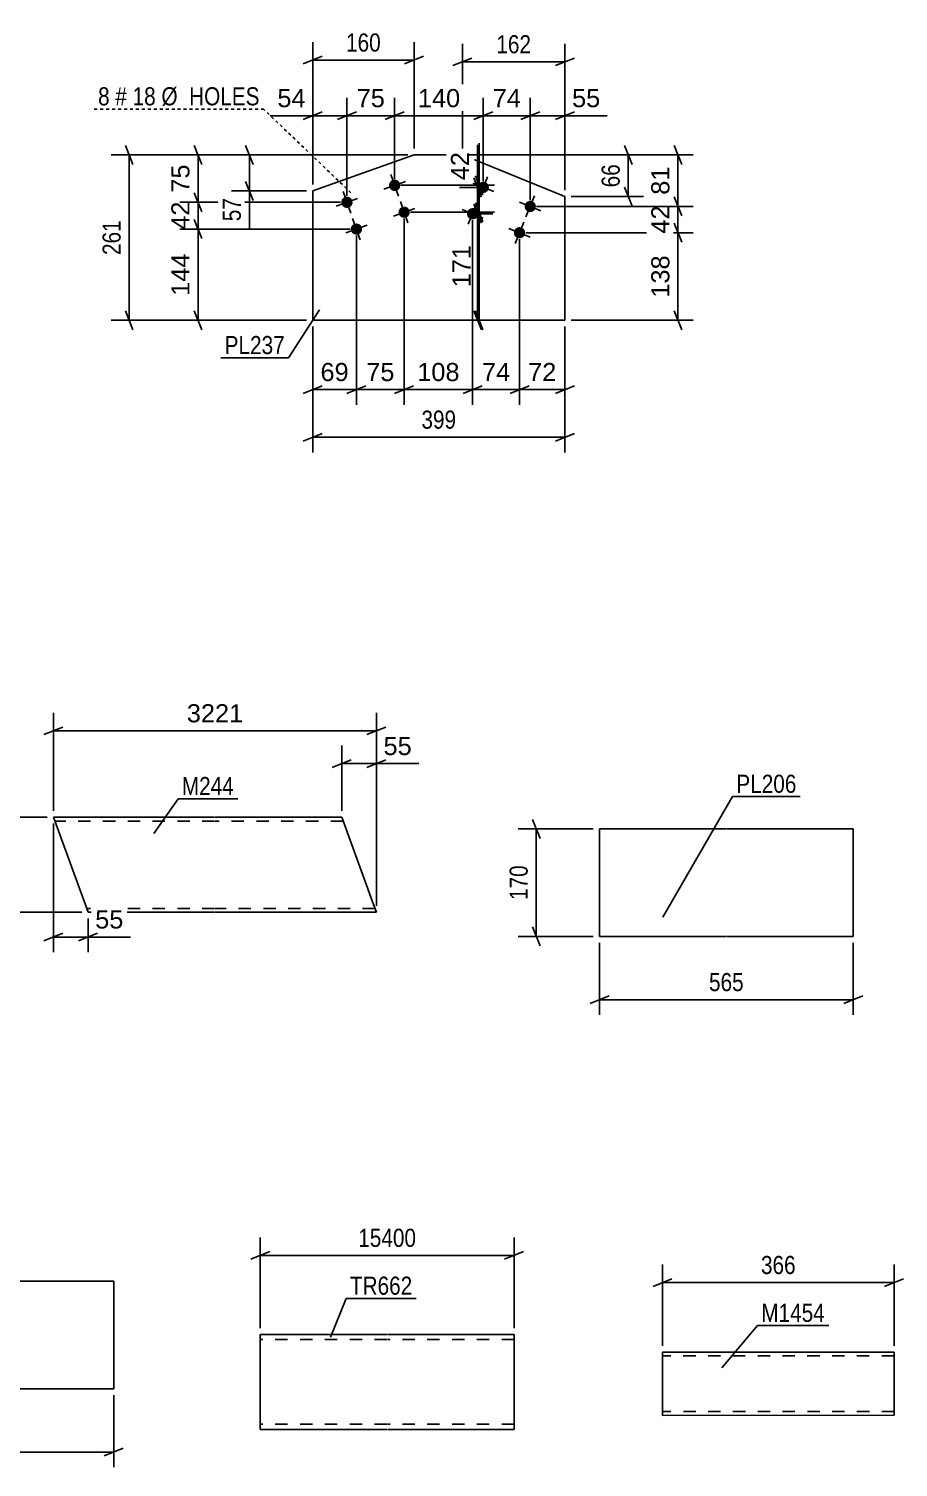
# Model space of a CAD drawing. Header units: millimetres. Extents: x 0 to 841, y -266 to 594.
# Drawn here: x 337.2 to 474.6, y -266 to -38.6 of the extents above; entities that cross this region are included whole.
import ezdxf

# ---------------------------------------------------------------- set-up
doc = ezdxf.new("R2010")
doc.units = ezdxf.units.MM
doc.linetypes.add('DXK_LINE_DOT2', pattern=[3.9198, 1.9599, -1.9599])
doc.linetypes.add('DXK_LINE_DOT4', pattern=[0.9408, 0.4704, -0.4704])
doc.styles.add('Arial', font='arial.ttf', dxfattribs={"height": 0.2})
doc.styles.add('Arial Narrow', font='ARIALN.TTF', dxfattribs={"height": 0.2})

# ---------------------------------------------------------------- blocks, each defined once
blk = doc.blocks.new('Part-317311845-1221 - 1203')
at = {"color": 2, "linetype": 'Continuous'}
for p, q in [((366.57, -163.26), (341.11, -163.26)), ((341.11, -163.26), (346.57, -178.26)), ((386.67, -163.26), (366.67, -163.26)), ((391.7, -177.06), (386.67, -163.26)), ((392.13, -178.26), (391.7, -177.06)), ((366.57, -178.26), (346.57, -178.26)), ((392.13, -178.26), (366.67, -178.26))]:
    blk.add_line(p, q, dxfattribs=at)
at = {"color": 7, "linetype": 'DXK_LINE_DOT2'}
for p, q in [((366.57, -163.86), (341.33, -163.86)), ((386.89, -163.86), (366.67, -163.86)), ((366.57, -177.66), (346.35, -177.66)), ((391.91, -177.66), (366.67, -177.66)), ((392.1, -178.17), (392, -177.91)), ((392.13, -178.26), (392.1, -178.17))]:
    blk.add_line(p, q, dxfattribs=at)
blk = doc.blocks.new('Part-317311845-3492 - 3486')
at = {"color": 2, "linetype": 'Continuous'}
for p, q in [((311, -236.58), (311, -253.58)), ((350.64, -236.58), (311, -236.58)), ((350.64, -253.58), (350.64, -236.58)), ((311, -253.58), (350.64, -253.58))]:
    blk.add_line(p, q, dxfattribs=at)
blk = doc.blocks.new('Part-317311845-3353 - 3337')
at = {"color": 2, "linetype": 'Continuous'}
for p, q in [((473.94, -247.78), (437.34, -247.8)), ((437.34, -247.8), (437.34, -257.8)), ((473.95, -257.78), (473.94, -247.78)), ((473.95, -257.78), (437.34, -257.8))]:
    blk.add_line(p, q, dxfattribs=at)
at = {"color": 7, "linetype": 'DXK_LINE_DOT2'}
for p, q in [((473.94, -248.38), (437.34, -248.4)), ((473.94, -248.43), (473.94, -248.38)), ((473.94, -248.38), (473.94, -248.43)), ((473.94, -248.53), (473.94, -248.43)), ((473.94, -248.43), (473.94, -248.53)), ((437.34, -257.2), (437.34, -257.15)), ((473.95, -257.18), (437.34, -257.2))]:
    blk.add_line(p, q, dxfattribs=at)
blk = doc.blocks.new('Part-317311845-3100 - 3074')
at = {"color": 2, "linetype": 'Continuous'}
for p, q in [((373.79, -258.4), (373.79, -245)), ((373.79, -245), (393.79, -245)), ((393.89, -245), (413.89, -245)), ((413.89, -260), (413.89, -245)), ((373.79, -258.4), (373.79, -260)), ((373.79, -260), (393.79, -260)), ((393.89, -260), (413.89, -260))]:
    blk.add_line(p, q, dxfattribs=at)
at = {"color": 7, "linetype": 'DXK_LINE_DOT2'}
for p, q in [((393.79, -245.8), (373.79, -245.8)), ((413.89, -245.8), (393.89, -245.8)), ((373.79, -259.88), (373.79, -258.4)), ((373.79, -259.2), (373.79, -259.14)), ((413.89, -259.2), (413.89, -259.14)), ((393.79, -259.2), (373.79, -259.2)), ((413.89, -259.2), (393.89, -259.2))]:
    blk.add_line(p, q, dxfattribs=at)
blk = doc.blocks.new('Bolt-317311845-2822 - 2811')
at = {"linetype": 'Continuous'}
for points in [[(409.86, -64.04, -1), (408.2, -63.36, -1)], [(417.27, -67.05, -1), (415.61, -66.38, -1)], [(408.17, -68.21, -1), (406.5, -67.53, -1)], [(415.58, -71.22, -1), (413.91, -70.54, -1)]]:
    blk.add_hatch(color=1, dxfattribs=at).paths.add_polyline_path(points)
at = {"color": 1, "linetype": 'Continuous'}
for p, q in [((407.36, -63.02), (410.7, -64.38)), ((409.71, -62.03), (408.35, -65.37)), ((417.12, -65.05), (415.76, -68.38)), ((405.67, -67.19), (409, -68.55)), ((408.01, -66.2), (406.66, -69.54)), ((414.77, -66.04), (418.11, -67.39)), ((413.08, -70.21), (416.41, -71.56)), ((415.42, -69.22), (414.07, -72.55))]:
    blk.add_line(p, q, dxfattribs=at)
blk = doc.blocks.new('Part-317311845-2817 - 2811')
at = {"color": 2, "linetype": 'Continuous'}
for p, q in [((398.09, -58.58), (382.07, -64.27)), ((405.73, -58.58), (398.09, -58.58)), ((421.93, -65.17), (405.73, -58.58)), ((382.07, -84.71), (382.07, -64.27)), ((421.93, -84.71), (421.93, -65.17)), ((382.07, -84.71), (421.93, -84.71))]:
    blk.add_line(p, q, dxfattribs=at)
at = {"color": 7, "linetype": 'DXK_LINE_DOT2'}
blk.add_line((398.09, -58.58), (405.73, -58.58), dxfattribs=at)
blk = doc.blocks.new('Bolt-317311845-2827 - 2811')
at = {"linetype": 'Continuous'}
for points in [[(395.87, -63.08, -1), (394.17, -63.69, -1)], [(388.33, -65.76, -1), (386.63, -66.36, -1)], [(397.37, -67.33, -1), (395.67, -67.93, -1)], [(389.83, -70, -1), (388.13, -70.6, -1)]]:
    blk.add_hatch(color=1, dxfattribs=at).paths.add_polyline_path(points)
at = {"color": 1, "linetype": 'Continuous'}
for p, q in [((393.32, -63.99), (396.71, -62.78)), ((394.42, -61.69), (395.62, -65.08)), ((385.78, -66.66), (389.17, -65.46)), ((386.88, -64.36), (388.08, -67.76)), ((395.92, -65.93), (397.12, -69.32)), ((394.83, -68.23), (398.22, -67.02)), ((387.29, -70.9), (390.68, -69.7)), ((388.38, -68.6), (389.58, -72))]:
    blk.add_line(p, q, dxfattribs=at)
blk = doc.blocks.new('Part-317311845-2069 - 2053')
at = {"color": 2, "linetype": 'Continuous'}
for p, q in [((427.39, -182.09), (427.39, -165.09)), ((427.39, -165.09), (447.39, -165.09)), ((447.49, -165.09), (467.49, -165.09)), ((467.49, -165.09), (467.49, -182.09)), ((447.39, -182.09), (427.39, -182.09)), ((467.49, -182.09), (447.49, -182.09))]:
    blk.add_line(p, q, dxfattribs=at)
blk = doc.blocks.new('StraightDimension-317311845-1271 - 1203')
at = {"color": 7, "linetype": 'Continuous'}
for p, q in [((341.11, -164.26), (341.11, -184.59)), ((346.57, -179.26), (346.57, -184.59)), ((339.61, -182.79), (342.61, -181.59)), ((348.07, -181.59), (345.07, -182.79)), ((341.11, -182.19), (346.57, -182.19))]:
    blk.add_line(p, q, dxfattribs=at)
at = {"color": 0}
blk.add_wipeout([(352.75, -181.44), (352.75, -177.24), (347.1, -177.24), (347.1, -181.44)], dxfattribs=at)
at = {"color": 7, "linetype": 'Continuous'}
blk.add_line((346.57, -182.19), (353.27, -182.19), dxfattribs=at)
blk.add_line((346.57, -182.19), (353.27, -182.19), dxfattribs=at)
at = {"color": 3, "style": 'Arial'}
blk.add_text('55', height=2.865, dxfattribs=at).set_placement((347.7, -180.84))
blk = doc.blocks.new('StraightDimension-317311845-1224 - 1203')
at = {"color": 7, "linetype": 'Continuous'}
for p, q in [((341.11, -162.26), (341.11, -146.75)), ((392.13, -177.26), (392.13, -146.75)), ((342.61, -149), (339.61, -150.2)), ((341.11, -149.6), (392.13, -149.6)), ((390.63, -150.2), (393.63, -149))]:
    blk.add_line(p, q, dxfattribs=at)
at = {"color": 0}
blk.add_wipeout([(371.67, -148.85), (371.67, -144.65), (361.58, -144.65), (361.58, -148.85)], dxfattribs=at)
at = {"color": 3, "style": 'Arial'}
blk.add_text('3221', height=2.865, dxfattribs=at).set_placement((362.18, -148.25))
blk = doc.blocks.new('StraightDimension-317311845-1242 - 1203')
at = {"color": 7, "linetype": 'Continuous'}
for p, q in [((386.67, -162.26), (386.67, -151.93)), ((392.13, -177.26), (392.13, -151.93)), ((385.17, -155.38), (388.17, -154.18)), ((393.63, -154.18), (390.63, -155.38)), ((386.67, -154.78), (392.13, -154.78))]:
    blk.add_line(p, q, dxfattribs=at)
at = {"color": 0}
blk.add_wipeout([(398.31, -154.03), (398.31, -149.83), (392.66, -149.83), (392.66, -154.03)], dxfattribs=at)
at = {"color": 7, "linetype": 'Continuous'}
blk.add_line((392.13, -154.78), (398.83, -154.78), dxfattribs=at)
blk.add_line((392.13, -154.78), (398.83, -154.78), dxfattribs=at)
at = {"color": 3, "style": 'Arial'}
blk.add_text('55', height=2.865, dxfattribs=at).set_placement((393.26, -153.43))
blk = doc.blocks.new('StraightDimension-317311845-1293 - 1203')
at = {"color": 7, "linetype": 'Continuous'}
for p, q in [((340.11, -163.26), (331.25, -163.26)), ((334.7, -164.76), (333.5, -161.76)), ((334.1, -178.26), (334.1, -163.26)), ((333.5, -176.76), (334.7, -179.76)), ((345.57, -178.26), (331.25, -178.26))]:
    blk.add_line(p, q, dxfattribs=at)
at = {"color": 0}
blk.add_wipeout([(333.35, -166.83), (329.15, -166.83), (329.15, -174.7), (333.35, -174.7)], dxfattribs=at)
at = {"color": 3, "style": 'Arial'}
blk.add_text('150', height=2.865, rotation=90.0002, dxfattribs=at).set_placement((332.75, -174.1))
blk = doc.blocks.new('StraightDimension-317311845-3505 - 3486')
at = {"color": 7, "linetype": 'Continuous'}
for p, q in [((311, -254.58), (311, -265.98)), ((350.64, -254.58), (350.64, -265.98)), ((312.5, -262.98), (309.5, -264.18)), ((311, -263.58), (350.64, -263.58)), ((349.14, -264.18), (352.14, -262.98))]:
    blk.add_line(p, q, dxfattribs=at)
at = {"color": 0}
blk.add_wipeout([(334.16, -262.83), (334.16, -258.63), (327.48, -258.63), (327.48, -262.83)], dxfattribs=at)
at = {"color": 3, "style": 'Arial Narrow'}
blk.add_text('396', height=2.863, dxfattribs=at).set_placement((328.08, -262.23))
blk = doc.blocks.new('StraightDimension-317311845-3355 - 3337')
at = {"color": 7, "linetype": 'Continuous'}
for p, q in [((437.34, -246.8), (437.34, -233.95)), ((473.94, -246.78), (473.94, -233.95)), ((438.84, -236.2), (435.84, -237.4)), ((472.44, -237.4), (475.44, -236.2)), ((437.34, -236.8), (473.94, -236.8))]:
    blk.add_line(p, q, dxfattribs=at)
at = {"color": 0}
blk.add_wipeout([(458.98, -236.05), (458.98, -231.85), (452.3, -231.85), (452.3, -236.05)], dxfattribs=at)
at = {"color": 3, "style": 'Arial Narrow'}
blk.add_text('366', height=2.863, dxfattribs=at).set_placement((452.9, -235.45))
blk = doc.blocks.new('StraightDimension-317311845-3103 - 3074')
at = {"color": 7, "linetype": 'Continuous'}
for p, q in [((373.79, -244), (373.79, -229.66)), ((413.89, -244), (413.89, -229.66)), ((375.29, -231.91), (372.29, -233.11)), ((373.79, -232.51), (413.89, -232.51)), ((412.39, -233.11), (415.39, -231.91))]:
    blk.add_line(p, q, dxfattribs=at)
at = {"color": 0}
blk.add_wipeout([(399.01, -231.76), (399.01, -227.56), (388.67, -227.56), (388.67, -231.76)], dxfattribs=at)
at = {"color": 3, "style": 'Arial Narrow'}
blk.add_text('15400', height=2.863, dxfattribs=at).set_placement((389.27, -231.16))
blk = doc.blocks.new('StraightDimension-317311845-2945 - 2811')
at = {"color": 7, "linetype": 'Continuous'}
for p, q in [((363.35, -64.56), (364.55, -67.56)), ((386.48, -66.06), (361.1, -66.06)), ((363.95, -70.3), (363.95, -66.06)), ((387.98, -70.3), (361.1, -70.3)), ((364.55, -71.8), (363.35, -68.8))]:
    blk.add_line(p, q, dxfattribs=at)
at = {"color": 0}
blk.add_wipeout([(363.2, -65.36), (359, -65.36), (359, -71), (363.2, -71)], dxfattribs=at)
at = {"color": 3, "style": 'Arial'}
blk.add_text('42', height=2.865, rotation=90.0002, dxfattribs=at).set_placement((362.6, -70.4))
blk = doc.blocks.new('StraightDimension-317311845-2891 - 2811')
at = {"color": 7, "linetype": 'Continuous'}
for p, q in [((396.52, -68.63), (396.52, -98.07)), ((407.33, -68.87), (407.33, -98.07)), ((395.02, -96.27), (398.02, -95.07)), ((408.83, -95.07), (405.83, -96.27)), ((396.52, -95.67), (407.33, -95.67))]:
    blk.add_line(p, q, dxfattribs=at)
at = {"color": 0}
blk.add_wipeout([(405.86, -94.92), (405.86, -90.72), (397.99, -90.72), (397.99, -94.92)], dxfattribs=at)
at = {"color": 3, "style": 'Arial'}
blk.add_text('108', height=2.865, dxfattribs=at).set_placement((398.59, -94.32))
blk = doc.blocks.new('StraightDimension-317311845-3000 - 2811')
at = {"color": 7, "linetype": 'Continuous'}
for p, q in [((382.07, -63.27), (382.07, -49.53)), ((387.48, -65.06), (387.48, -49.53)), ((380.57, -52.98), (383.57, -51.78)), ((388.98, -51.78), (385.98, -52.98)), ((382.07, -52.38), (387.48, -52.38))]:
    blk.add_line(p, q, dxfattribs=at)
at = {"color": 0}
blk.add_wipeout([(381.54, -51.63), (381.54, -47.43), (375.89, -47.43), (375.89, -51.63)], dxfattribs=at)
at = {"color": 7, "linetype": 'Continuous'}
blk.add_line((382.07, -52.38), (375.37, -52.38), dxfattribs=at)
blk.add_line((382.07, -52.38), (375.37, -52.38), dxfattribs=at)
at = {"color": 3, "style": 'Arial'}
blk.add_text('54', height=2.865, dxfattribs=at).set_placement((376.49, -51.03))
blk = doc.blocks.new('StraightDimension-317311845-2853 - 2811')
at = {"color": 7, "linetype": 'Continuous'}
for p, q in [((396.02, -63.38), (410.77, -63.38)), ((407.77, -61.88), (408.97, -64.88)), ((408.37, -67.63), (408.37, -63.38)), ((397.52, -67.63), (410.77, -67.63)), ((408.97, -69.13), (407.77, -66.13))]:
    blk.add_line(p, q, dxfattribs=at)
at = {"color": 0}
blk.add_wipeout([(407.62, -57.21), (403.42, -57.21), (403.42, -62.86), (407.62, -62.86)], dxfattribs=at)
at = {"color": 7, "linetype": 'Continuous'}
blk.add_line((408.37, -63.38), (408.37, -56.69), dxfattribs=at)
blk.add_line((408.37, -63.38), (408.37, -56.69), dxfattribs=at)
at = {"color": 3, "style": 'Arial'}
blk.add_text('42', height=2.865, rotation=90.0002, dxfattribs=at).set_placement((407.02, -62.26))
blk = doc.blocks.new('StraightDimension-317311845-2829 - 2811')
at = {"color": 7, "linetype": 'Continuous'}
for p, q in [((407.52, -62.2), (408.72, -65.2)), ((408.03, -63.7), (405.27, -63.7)), ((408.12, -67.87), (408.12, -63.7)), ((408.72, -69.37), (407.52, -66.37)), ((408.33, -67.87), (410.52, -67.87))]:
    blk.add_line(p, q, dxfattribs=at)
at = {"color": 0}
blk.add_wipeout([(407.37, -57.53), (403.17, -57.53), (403.17, -63.18), (407.37, -63.18)], dxfattribs=at)
at = {"color": 7, "linetype": 'Continuous'}
blk.add_line((408.12, -63.7), (408.12, -57), dxfattribs=at)
blk.add_line((408.12, -63.7), (408.12, -57), dxfattribs=at)
at = {"color": 3, "style": 'Arial'}
blk.add_text('42', height=2.865, rotation=90.0002, dxfattribs=at).set_placement((406.77, -62.58))
blk = doc.blocks.new('StraightDimension-317311845-2839 - 2811')
at = {"color": 7, "linetype": 'Continuous'}
for p, q in [((408.72, -69.37), (407.52, -66.37)), ((408.12, -84.71), (408.12, -67.87)), ((408.33, -67.87), (410.52, -67.87)), ((407.52, -83.21), (408.72, -86.21)), ((403, -84.71), (410.52, -84.71))]:
    blk.add_line(p, q, dxfattribs=at)
at = {"color": 0}
blk.add_wipeout([(407.37, -72.35), (403.17, -72.35), (403.17, -80.23), (407.37, -80.23)], dxfattribs=at)
at = {"color": 3, "style": 'Arial'}
blk.add_text('168', height=2.865, rotation=90.0002, dxfattribs=at).set_placement((406.77, -79.63))
blk = doc.blocks.new('StraightDimension-317311845-2863 - 2811')
at = {"color": 7, "linetype": 'Continuous'}
for p, q in [((397.52, -67.63), (410.77, -67.63)), ((408.97, -69.13), (407.77, -66.13)), ((408.37, -84.71), (408.37, -67.63)), ((407.77, -83.21), (408.97, -86.21)), ((403, -84.71), (410.77, -84.71))]:
    blk.add_line(p, q, dxfattribs=at)
at = {"color": 0}
blk.add_wipeout([(407.62, -72.23), (403.42, -72.23), (403.42, -80.1), (407.62, -80.1)], dxfattribs=at)
at = {"color": 3, "style": 'Arial'}
blk.add_text('171', height=2.865, rotation=90.0002, dxfattribs=at).set_placement((407.02, -79.5))
blk = doc.blocks.new('StraightDimension-317311845-2877 - 2811')
at = {"color": 7, "linetype": 'Continuous'}
for p, q in [((388.98, -71.3), (388.98, -98.07)), ((382.07, -85.71), (382.07, -98.07)), ((380.57, -96.27), (383.57, -95.07)), ((390.48, -95.07), (387.48, -96.27)), ((382.07, -95.67), (388.98, -95.67))]:
    blk.add_line(p, q, dxfattribs=at)
at = {"color": 0}
blk.add_wipeout([(388.35, -94.92), (388.35, -90.72), (382.7, -90.72), (382.7, -94.92)], dxfattribs=at)
at = {"color": 3, "style": 'Arial'}
blk.add_text('69', height=2.865, dxfattribs=at).set_placement((383.3, -94.32))
blk = doc.blocks.new('StraightDimension-317311845-3011 - 2811')
at = {"color": 7, "linetype": 'Continuous'}
for p, q in [((405.73, -57.58), (405.73, -41.01)), ((421.93, -64.17), (421.93, -41.01)), ((407.23, -43.26), (404.23, -44.46)), ((405.73, -43.86), (421.93, -43.86)), ((420.43, -44.46), (423.43, -43.26))]:
    blk.add_line(p, q, dxfattribs=at)
at = {"color": 0}
blk.add_wipeout([(417.17, -43.11), (417.17, -38.91), (410.49, -38.91), (410.49, -43.11)], dxfattribs=at)
at = {"color": 3, "style": 'Arial Narrow'}
blk.add_text('162', height=2.863, dxfattribs=at).set_placement((411.09, -42.51))
blk = doc.blocks.new('StraightDimension-317311845-2883 - 2811')
at = {"color": 7, "linetype": 'Continuous'}
for p, q in [((396.52, -68.63), (396.52, -98.07)), ((388.98, -71.3), (388.98, -98.07)), ((387.48, -96.27), (390.48, -95.07)), ((398.02, -95.07), (395.02, -96.27)), ((388.98, -95.67), (396.52, -95.67))]:
    blk.add_line(p, q, dxfattribs=at)
at = {"color": 0}
blk.add_wipeout([(395.58, -94.92), (395.58, -90.72), (389.93, -90.72), (389.93, -94.92)], dxfattribs=at)
at = {"color": 3, "style": 'Arial'}
blk.add_text('75', height=2.865, dxfattribs=at).set_placement((390.53, -94.32))
blk = doc.blocks.new('StraightDimension-317311845-2899 - 2811')
at = {"color": 7, "linetype": 'Continuous'}
for p, q in [((407.33, -68.87), (407.33, -98.07)), ((414.75, -71.88), (414.75, -98.07)), ((405.83, -96.27), (408.83, -95.07)), ((416.25, -95.07), (413.25, -96.27)), ((407.33, -95.67), (414.75, -95.67))]:
    blk.add_line(p, q, dxfattribs=at)
at = {"color": 0}
blk.add_wipeout([(413.86, -94.92), (413.86, -90.72), (408.22, -90.72), (408.22, -94.92)], dxfattribs=at)
at = {"color": 3, "style": 'Arial'}
blk.add_text('74', height=2.865, dxfattribs=at).set_placement((408.82, -94.32))
blk = doc.blocks.new('StraightDimension-317311845-2907 - 2811')
at = {"color": 7, "linetype": 'Continuous'}
for p, q in [((414.75, -71.88), (414.75, -98.07)), ((421.93, -85.71), (421.93, -98.07)), ((413.25, -96.27), (416.25, -95.07)), ((423.43, -95.07), (420.43, -96.27)), ((414.75, -95.67), (421.93, -95.67))]:
    blk.add_line(p, q, dxfattribs=at)
at = {"color": 0}
blk.add_wipeout([(421.16, -94.92), (421.16, -90.72), (415.51, -90.72), (415.51, -94.92)], dxfattribs=at)
at = {"color": 3, "style": 'Arial'}
blk.add_text('72', height=2.865, dxfattribs=at).set_placement((416.11, -94.32))
blk = doc.blocks.new('StraightDimension-317311845-3042 - 2811')
at = {"color": 7, "linetype": 'Continuous'}
for p, q in [((382.07, -85.71), (382.07, -105.59)), ((421.93, -85.71), (421.93, -105.59)), ((383.57, -102.59), (380.57, -103.79)), ((382.07, -103.19), (421.93, -103.19)), ((420.43, -103.79), (423.43, -102.59))]:
    blk.add_line(p, q, dxfattribs=at)
at = {"color": 0}
blk.add_wipeout([(405.34, -102.44), (405.34, -98.24), (398.65, -98.24), (398.65, -102.44)], dxfattribs=at)
at = {"color": 3, "style": 'Arial Narrow'}
blk.add_text('399', height=2.863, dxfattribs=at).set_placement((399.25, -101.84))
blk = doc.blocks.new('StraightDimension-317311845-2914 - 2811')
at = {"color": 7, "linetype": 'Continuous'}
for p, q in [((440.38, -72.38), (439.18, -69.38)), ((415.75, -70.88), (442.18, -70.88)), ((439.78, -84.71), (439.78, -70.88)), ((439.18, -83.21), (440.38, -86.21)), ((422.93, -84.71), (442.18, -84.71))]:
    blk.add_line(p, q, dxfattribs=at)
at = {"color": 0}
blk.add_wipeout([(439.03, -73.86), (434.83, -73.86), (434.83, -81.73), (439.03, -81.73)], dxfattribs=at)
at = {"color": 3, "style": 'Arial'}
blk.add_text('138', height=2.865, rotation=90.0002, dxfattribs=at).set_placement((438.43, -81.13))
blk = doc.blocks.new('StraightDimension-317311845-2920 - 2811')
at = {"color": 7, "linetype": 'Continuous'}
for p, q in [((439.18, -65.21), (440.38, -68.21)), ((417.44, -66.71), (442.18, -66.71)), ((439.78, -70.88), (439.78, -66.71)), ((440.38, -72.38), (439.18, -69.38)), ((415.75, -70.88), (442.18, -70.88))]:
    blk.add_line(p, q, dxfattribs=at)
at = {"color": 0}
blk.add_wipeout([(439.03, -65.97), (434.83, -65.97), (434.83, -71.62), (439.03, -71.62)], dxfattribs=at)
at = {"color": 3, "style": 'Arial'}
blk.add_text('42', height=2.865, rotation=90.0002, dxfattribs=at).set_placement((438.43, -71.02))
blk = doc.blocks.new('StraightDimension-317311845-3056 - 2811')
at = {"color": 7, "linetype": 'Continuous'}
for p, q in [((406.73, -58.58), (434.33, -58.58)), ((431.33, -57.08), (432.53, -60.08)), ((431.93, -65.17), (431.93, -58.58)), ((422.93, -65.17), (434.33, -65.17)), ((432.53, -66.67), (431.33, -63.67))]:
    blk.add_line(p, q, dxfattribs=at)
at = {"color": 0}
blk.add_wipeout([(431.18, -59.45), (426.98, -59.45), (426.98, -64.3), (431.18, -64.3)], dxfattribs=at)
at = {"color": 3, "style": 'Arial Narrow'}
blk.add_text('66', height=2.863, rotation=90.0002, dxfattribs=at).set_placement((430.58, -63.7))
blk = doc.blocks.new('StraightDimension-317311845-2928 - 2811')
at = {"color": 7, "linetype": 'Continuous'}
for p, q in [((406.73, -58.58), (442.18, -58.58)), ((439.18, -57.08), (440.38, -60.08)), ((439.78, -66.71), (439.78, -58.58)), ((440.38, -68.21), (439.18, -65.21)), ((417.44, -66.71), (442.18, -66.71))]:
    blk.add_line(p, q, dxfattribs=at)
at = {"color": 0}
blk.add_wipeout([(439.03, -59.82), (434.83, -59.82), (434.83, -65.47), (439.03, -65.47)], dxfattribs=at)
at = {"color": 3, "style": 'Arial'}
blk.add_text('81', height=2.865, rotation=90.0002, dxfattribs=at).set_placement((438.43, -64.87))
blk = doc.blocks.new('StraightDimension-317311845-2937 - 2811')
at = {"color": 7, "linetype": 'Continuous'}
for p, q in [((397.09, -58.58), (361.1, -58.58)), ((363.35, -57.08), (364.55, -60.08)), ((363.95, -66.06), (363.95, -58.58)), ((364.55, -67.56), (363.35, -64.56)), ((386.48, -66.06), (361.1, -66.06))]:
    blk.add_line(p, q, dxfattribs=at)
at = {"color": 0}
blk.add_wipeout([(363.2, -59.5), (359, -59.5), (359, -65.14), (363.2, -65.14)], dxfattribs=at)
at = {"color": 3, "style": 'Arial'}
blk.add_text('75', height=2.865, rotation=90.0002, dxfattribs=at).set_placement((362.6, -64.54))
blk = doc.blocks.new('StraightDimension-317311845-2953 - 2811')
at = {"color": 7, "linetype": 'Continuous'}
for p, q in [((387.98, -70.3), (361.1, -70.3)), ((364.55, -71.8), (363.35, -68.8)), ((363.95, -84.71), (363.95, -70.3)), ((363.35, -83.21), (364.55, -86.21)), ((381.07, -84.71), (361.1, -84.71))]:
    blk.add_line(p, q, dxfattribs=at)
at = {"color": 0}
blk.add_wipeout([(363.2, -73.57), (359, -73.57), (359, -81.44), (363.2, -81.44)], dxfattribs=at)
at = {"color": 3, "style": 'Arial'}
blk.add_text('144', height=2.865, rotation=90.0002, dxfattribs=at).set_placement((362.6, -80.84))
blk = doc.blocks.new('StraightDimension-317311845-2960 - 2811')
at = {"color": 7, "linetype": 'Continuous'}
for p, q in [((416.44, -65.71), (416.44, -49.53)), ((421.93, -64.17), (421.93, -49.53)), ((414.94, -52.98), (417.94, -51.78)), ((423.43, -51.78), (420.43, -52.98)), ((416.44, -52.38), (421.93, -52.38))]:
    blk.add_line(p, q, dxfattribs=at)
at = {"color": 0}
blk.add_wipeout([(428.1, -51.63), (428.1, -47.43), (422.45, -47.43), (422.45, -51.63)], dxfattribs=at)
at = {"color": 7, "linetype": 'Continuous'}
blk.add_line((421.93, -52.38), (428.62, -52.38), dxfattribs=at)
blk.add_line((421.93, -52.38), (428.62, -52.38), dxfattribs=at)
at = {"color": 3, "style": 'Arial'}
blk.add_text('55', height=2.865, dxfattribs=at).set_placement((423.05, -51.03))
blk = doc.blocks.new('StraightDimension-317311845-2970 - 2811')
at = {"color": 7, "linetype": 'Continuous'}
for p, q in [((409.03, -62.7), (409.03, -49.53)), ((416.44, -65.71), (416.44, -49.53)), ((407.53, -52.98), (410.53, -51.78)), ((417.94, -51.78), (414.94, -52.98)), ((409.03, -52.38), (416.44, -52.38))]:
    blk.add_line(p, q, dxfattribs=at)
at = {"color": 0}
blk.add_wipeout([(415.56, -51.63), (415.56, -47.43), (409.91, -47.43), (409.91, -51.63)], dxfattribs=at)
at = {"color": 3, "style": 'Arial'}
blk.add_text('74', height=2.865, dxfattribs=at).set_placement((410.51, -51.03))
blk = doc.blocks.new('StraightDimension-317311845-2980 - 2811')
at = {"color": 7, "linetype": 'Continuous'}
for p, q in [((395.02, -62.38), (395.02, -49.53)), ((409.03, -62.7), (409.03, -49.53)), ((396.52, -51.78), (393.52, -52.98)), ((407.53, -52.98), (410.53, -51.78)), ((395.02, -52.38), (409.03, -52.38))]:
    blk.add_line(p, q, dxfattribs=at)
at = {"color": 0}
blk.add_wipeout([(405.96, -51.63), (405.96, -47.43), (398.09, -47.43), (398.09, -51.63)], dxfattribs=at)
at = {"color": 3, "style": 'Arial'}
blk.add_text('140', height=2.865, dxfattribs=at).set_placement((398.69, -51.03))
blk = doc.blocks.new('StraightDimension-317311845-2990 - 2811')
at = {"color": 7, "linetype": 'Continuous'}
for p, q in [((387.48, -65.06), (387.48, -49.53)), ((395.02, -62.38), (395.02, -49.53)), ((385.98, -52.98), (388.98, -51.78)), ((396.52, -51.78), (393.52, -52.98)), ((387.48, -52.38), (395.02, -52.38))]:
    blk.add_line(p, q, dxfattribs=at)
at = {"color": 0}
blk.add_wipeout([(394.07, -51.63), (394.07, -47.43), (388.42, -47.43), (388.42, -51.63)], dxfattribs=at)
at = {"color": 3, "style": 'Arial'}
blk.add_text('75', height=2.865, dxfattribs=at).set_placement((389.02, -51.03))
blk = doc.blocks.new('StraightDimension-317311845-3022 - 2811')
at = {"color": 7, "linetype": 'Continuous'}
for p, q in [((382.07, -63.27), (382.07, -40.74)), ((398.09, -57.58), (398.09, -40.74)), ((383.57, -42.99), (380.57, -44.19)), ((396.59, -44.19), (399.59, -42.99)), ((382.07, -43.59), (398.09, -43.59))]:
    blk.add_line(p, q, dxfattribs=at)
at = {"color": 0}
blk.add_wipeout([(393.42, -42.84), (393.42, -38.64), (386.74, -38.64), (386.74, -42.84)], dxfattribs=at)
at = {"color": 3, "style": 'Arial Narrow'}
blk.add_text('160', height=2.863, dxfattribs=at).set_placement((387.34, -42.24))
blk = doc.blocks.new('StraightDimension-317311845-3033 - 2811')
at = {"color": 7, "linetype": 'Continuous'}
for p, q in [((397.09, -58.58), (369.22, -58.58)), ((371.47, -57.08), (372.67, -60.08)), ((372.07, -64.27), (372.07, -58.58)), ((372.67, -65.77), (371.47, -62.77)), ((381.07, -64.27), (369.22, -64.27))]:
    blk.add_line(p, q, dxfattribs=at)
at = {"color": 0}
blk.add_wipeout([(371.32, -64.79), (367.12, -64.79), (367.12, -69.65), (371.32, -69.65)], dxfattribs=at)
at = {"color": 7, "linetype": 'Continuous'}
blk.add_line((372.07, -64.27), (372.07, -70.17), dxfattribs=at)
blk.add_line((372.07, -64.27), (372.07, -70.17), dxfattribs=at)
at = {"color": 3, "style": 'Arial Narrow'}
blk.add_text('57', height=2.863, rotation=90.0002, dxfattribs=at).set_placement((370.72, -69.05))
blk = doc.blocks.new('StraightDimension-317311845-3047 - 2811')
at = {"color": 7, "linetype": 'Continuous'}
for p, q in [((397.09, -58.58), (350.22, -58.58)), ((353.67, -60.08), (352.47, -57.08)), ((353.07, -84.71), (353.07, -58.58)), ((352.47, -83.21), (353.67, -86.21)), ((381.07, -84.71), (350.22, -84.71))]:
    blk.add_line(p, q, dxfattribs=at)
at = {"color": 0}
blk.add_wipeout([(352.32, -68.3), (348.12, -68.3), (348.12, -74.99), (352.32, -74.99)], dxfattribs=at)
at = {"color": 3, "style": 'Arial Narrow'}
blk.add_text('261', height=2.863, rotation=90.0002, dxfattribs=at).set_placement((351.72, -74.39))
blk = doc.blocks.new('StraightDimension-317311845-2072 - 2053')
at = {"color": 7, "linetype": 'Continuous'}
for p, q in [((417.99, -166.59), (416.79, -163.59)), ((426.39, -165.09), (414.54, -165.09)), ((417.39, -182.09), (417.39, -165.09)), ((416.79, -180.59), (417.99, -183.59)), ((426.39, -182.09), (414.54, -182.09))]:
    blk.add_line(p, q, dxfattribs=at)
at = {"color": 0}
blk.add_wipeout([(416.64, -170.24), (412.44, -170.24), (412.44, -176.93), (416.64, -176.93)], dxfattribs=at)
at = {"color": 3, "style": 'Arial Narrow'}
blk.add_text('170', height=2.863, rotation=90.0002, dxfattribs=at).set_placement((416.04, -176.33))
blk = doc.blocks.new('StraightDimension-317311845-2083 - 2053')
at = {"color": 7, "linetype": 'Continuous'}
for p, q in [((427.39, -183.09), (427.39, -194.49)), ((467.49, -183.09), (467.49, -194.49)), ((428.89, -191.49), (425.89, -192.69)), ((427.39, -192.09), (467.49, -192.09)), ((465.99, -192.69), (468.99, -191.49))]:
    blk.add_line(p, q, dxfattribs=at)
at = {"color": 0}
blk.add_wipeout([(450.78, -191.34), (450.78, -187.14), (444.09, -187.14), (444.09, -191.34)], dxfattribs=at)
at = {"color": 3, "style": 'Arial Narrow'}
blk.add_text('565', height=2.863, dxfattribs=at).set_placement((444.69, -190.74))
blk = doc.blocks.new('Mark-317311845-1216 - 1203')
at = {"color": 0}
blk.add_wipeout([(369.62, -159.75), (369.62, -156.75), (361.39, -156.75), (361.39, -159.75)], dxfattribs=at)
blk.add_wipeout([(369.62, -159.75), (369.62, -156.75), (361.39, -156.75), (361.39, -159.75)], dxfattribs=at)
at = {"color": 30, "linetype": 'Continuous'}
for p, q in [((356.98, -165.85), (360.79, -160.35)), ((360.79, -160.35), (370.22, -160.35))]:
    blk.add_line(p, q, dxfattribs=at)
at = {"color": 3, "style": 'Arial Narrow'}
blk.add_text('M244', height=2.863, dxfattribs=at).set_placement((361.39, -159.75))
blk = doc.blocks.new('Mark-317311845-3349 - 3337')
at = {"color": 0}
blk.add_wipeout([(463, -243.01), (463, -240.01), (452.95, -240.01), (452.95, -243.01)], dxfattribs=at)
blk.add_wipeout([(463, -243.01), (463, -240.01), (452.95, -240.01), (452.95, -243.01)], dxfattribs=at)
at = {"color": 30, "linetype": 'Continuous'}
for p, q in [((446.73, -250.25), (452.35, -243.61)), ((452.35, -243.61), (463.6, -243.61))]:
    blk.add_line(p, q, dxfattribs=at)
at = {"color": 3, "style": 'Arial Narrow'}
blk.add_text('M1454', height=2.863, dxfattribs=at).set_placement((452.95, -243.01))
blk = doc.blocks.new('Mark-317311845-3096 - 3074')
at = {"color": 0}
blk.add_wipeout([(397.82, -238.72), (397.82, -235.72), (387.95, -235.72), (387.95, -238.72)], dxfattribs=at)
blk.add_wipeout([(397.82, -238.72), (397.82, -235.72), (387.95, -235.72), (387.95, -238.72)], dxfattribs=at)
at = {"color": 30, "linetype": 'Continuous'}
for p, q in [((384.86, -245.45), (387.35, -239.32)), ((387.35, -239.32), (398.42, -239.32))]:
    blk.add_line(p, q, dxfattribs=at)
at = {"color": 3, "style": 'Arial Narrow'}
blk.add_text('TR662', height=2.863, dxfattribs=at).set_placement((387.95, -238.72))
blk = doc.blocks.new('Mark-317311845-2813 - 2811')
at = {"color": 0}
blk.add_wipeout([(377.67, -90.06), (377.67, -87.06), (368.16, -87.06), (368.16, -90.06)], dxfattribs=at)
blk.add_wipeout([(377.67, -90.06), (377.67, -87.06), (368.16, -87.06), (368.16, -90.06)], dxfattribs=at)
at = {"color": 30, "linetype": 'Continuous'}
for p in [(383.15, -83.07), (367.56, -90.66)]:
    blk.add_line(p, (378.27, -90.66), dxfattribs=at)
at = {"color": 3, "style": 'Arial Narrow'}
blk.add_text('PL237', height=2.863, dxfattribs=at).set_placement((368.16, -90.06))
blk = doc.blocks.new('MarkSet-317311845-3064 - 2811')
at = {"color": 0}
blk.add_wipeout([(349.98, -50.74), (349.98, -47.74), (348.16, -47.74), (348.16, -50.74)], dxfattribs=at)
blk.add_wipeout([(349.98, -50.74), (349.98, -47.74), (348.16, -47.74), (348.16, -50.74)], dxfattribs=at)
blk.add_wipeout([(352.71, -50.74), (352.71, -47.74), (350.88, -47.74), (350.88, -50.74)], dxfattribs=at)
blk.add_wipeout([(352.71, -50.74), (352.71, -47.74), (350.88, -47.74), (350.88, -50.74)], dxfattribs=at)
at = {"color": 3, "style": 'Arial Narrow'}
blk.add_text('8', height=2.86, dxfattribs=at).set_placement((348.16, -50.74))
at = {"color": 0}
blk.add_wipeout([(357.27, -50.74), (357.27, -47.74), (353.61, -47.74), (353.61, -50.74)], dxfattribs=at)
blk.add_wipeout([(357.27, -50.74), (357.27, -47.74), (353.61, -47.74), (353.61, -50.74)], dxfattribs=at)
at = {"color": 3, "style": 'Arial Narrow'}
blk.add_text('#', height=2.86, dxfattribs=at).set_placement((350.88, -50.74))
at = {"color": 0}
blk.add_wipeout([(373.7, -50.74), (373.7, -47.74), (358.17, -47.74), (358.17, -50.74)], dxfattribs=at)
blk.add_wipeout([(373.7, -50.74), (373.7, -47.74), (358.17, -47.74), (358.17, -50.74)], dxfattribs=at)
at = {"color": 7, "linetype": 'DXK_LINE_DOT4'}
for p in [(347.56, -51.34), (388.12, -64.56)]:
    blk.add_line(p, (374.3, -51.34), dxfattribs=at)
at = {"color": 3, "style": 'Arial Narrow'}
for s, p in [('18', (353.61, -50.74)), ('Ø  HOLES', (358.17, -50.74))]:
    blk.add_text(s, height=2.863, dxfattribs=at).set_placement(p)
blk = doc.blocks.new('Mark-317311845-2065 - 2053')
at = {"color": 0}
blk.add_wipeout([(458.51, -159.4), (458.51, -156.4), (449.01, -156.4), (449.01, -159.4)], dxfattribs=at)
blk.add_wipeout([(458.51, -159.4), (458.51, -156.4), (449.01, -156.4), (449.01, -159.4)], dxfattribs=at)
at = {"color": 30, "linetype": 'Continuous'}
for p, q in [((437.41, -179.05), (448.41, -160)), ((448.41, -160), (459.11, -160))]:
    blk.add_line(p, q, dxfattribs=at)
at = {"color": 3, "style": 'Arial Narrow'}
blk.add_text('PL206', height=2.863, dxfattribs=at).set_placement((449.01, -159.4))

msp = doc.modelspace()

# ---------------------------------------------------------------- block references
for name in ['Part-317311845-2817 - 2811', 'Bolt-317311845-2827 - 2811', 'Bolt-317311845-2822 - 2811', 'Part-317311845-1221 - 1203', 'Part-317311845-2069 - 2053', 'Part-317311845-3492 - 3486', 'Part-317311845-3100 - 3074', 'Part-317311845-3353 - 3337']:
    msp.add_blockref(name, (0, 0))

# ---------------------------------------------------------------- next in the draw order: block references
for name in ['StraightDimension-317311845-2945 - 2811', 'StraightDimension-317311845-2891 - 2811', 'Mark-317311845-2065 - 2053', 'StraightDimension-317311845-2072 - 2053', 'StraightDimension-317311845-1271 - 1203', 'StraightDimension-317311845-3103 - 3074', 'StraightDimension-317311845-3355 - 3337', 'StraightDimension-317311845-3505 - 3486']:
    msp.add_blockref(name, (0, 0))

# ---------------------------------------------------------------- next in the draw order: block references
for name in ['StraightDimension-317311845-3000 - 2811', 'StraightDimension-317311845-2853 - 2811', 'StraightDimension-317311845-2877 - 2811', 'StraightDimension-317311845-1224 - 1203', 'StraightDimension-317311845-2083 - 2053', 'Mark-317311845-3096 - 3074', 'Mark-317311845-3349 - 3337']:
    msp.add_blockref(name, (0, 0))

# ---------------------------------------------------------------- next in the draw order: block references
for name in ['StraightDimension-317311845-2829 - 2811', 'StraightDimension-317311845-1242 - 1203', 'Mark-317311845-1216 - 1203', 'StraightDimension-317311845-1293 - 1203']:
    msp.add_blockref(name, (0, 0))

# ---------------------------------------------------------------- next in the draw order: block references
for name in ['StraightDimension-317311845-3011 - 2811', 'StraightDimension-317311845-2839 - 2811']:
    msp.add_blockref(name, (0, 0))

# ---------------------------------------------------------------- next in the draw order: block references
msp.add_blockref('StraightDimension-317311845-2863 - 2811', (0, 0))

# ---------------------------------------------------------------- next in the draw order: block references
for name in ['StraightDimension-317311845-2883 - 2811', 'StraightDimension-317311845-2899 - 2811']:
    msp.add_blockref(name, (0, 0))

# ---------------------------------------------------------------- next in the draw order: block references
for name in ['StraightDimension-317311845-2937 - 2811', 'StraightDimension-317311845-2907 - 2811']:
    msp.add_blockref(name, (0, 0))

# ---------------------------------------------------------------- next in the draw order: block references
msp.add_blockref('StraightDimension-317311845-3042 - 2811', (0, 0))

# ---------------------------------------------------------------- next in the draw order: block references
for name in ['StraightDimension-317311845-2953 - 2811', 'StraightDimension-317311845-2914 - 2811']:
    msp.add_blockref(name, (0, 0))

# ---------------------------------------------------------------- next in the draw order: block references
msp.add_blockref('StraightDimension-317311845-2920 - 2811', (0, 0))

# ---------------------------------------------------------------- next in the draw order: block references
msp.add_blockref('StraightDimension-317311845-3056 - 2811', (0, 0))

# ---------------------------------------------------------------- next in the draw order: block references
msp.add_blockref('StraightDimension-317311845-2928 - 2811', (0, 0))

# ---------------------------------------------------------------- next in the draw order: block references
msp.add_blockref('StraightDimension-317311845-2960 - 2811', (0, 0))

# ---------------------------------------------------------------- next in the draw order: block references
msp.add_blockref('StraightDimension-317311845-2970 - 2811', (0, 0))

# ---------------------------------------------------------------- next in the draw order: block references
msp.add_blockref('StraightDimension-317311845-2980 - 2811', (0, 0))

# ---------------------------------------------------------------- next in the draw order: block references
msp.add_blockref('StraightDimension-317311845-2990 - 2811', (0, 0))

# ---------------------------------------------------------------- next in the draw order: block references
msp.add_blockref('StraightDimension-317311845-3022 - 2811', (0, 0))

# ---------------------------------------------------------------- next in the draw order: block references
msp.add_blockref('StraightDimension-317311845-3033 - 2811', (0, 0))

# ---------------------------------------------------------------- next in the draw order: block references
msp.add_blockref('StraightDimension-317311845-3047 - 2811', (0, 0))

# ---------------------------------------------------------------- next in the draw order: block references
for name in ['MarkSet-317311845-3064 - 2811', 'Mark-317311845-2813 - 2811']:
    msp.add_blockref(name, (0, 0))

doc.saveas('drawing.dxf')
